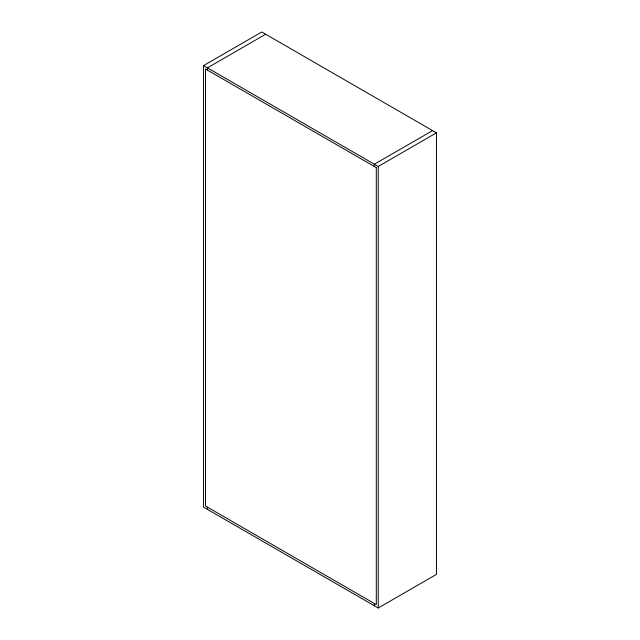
<?xml version="1.0" encoding="UTF-8"?>
<svg xmlns="http://www.w3.org/2000/svg" width="640" height="640" viewBox="0 0 640 640"><rect width="100%" height="100%" fill="white"/><g stroke="black" fill="none" stroke-linecap="round" stroke-linejoin="round"><path stroke-width="0.96" d="M203.544 65.616L261.768 32L436.456 132.856L436.456 574.384L378.232 608L203.544 507.144L203.544 65.616L378.232 166.472L436.456 132.856M265.656 34.24L207.424 67.856L207.424 70.104M432.576 130.616L374.344 164.232L374.344 166.472M378.232 166.472L378.232 608M374.344 603.52L374.344 605.76M207.424 507.144L207.424 509.384M376.288 167.592L205.48 68.984L205.48 506.024L376.288 604.64L376.288 167.592"/></g></svg>
